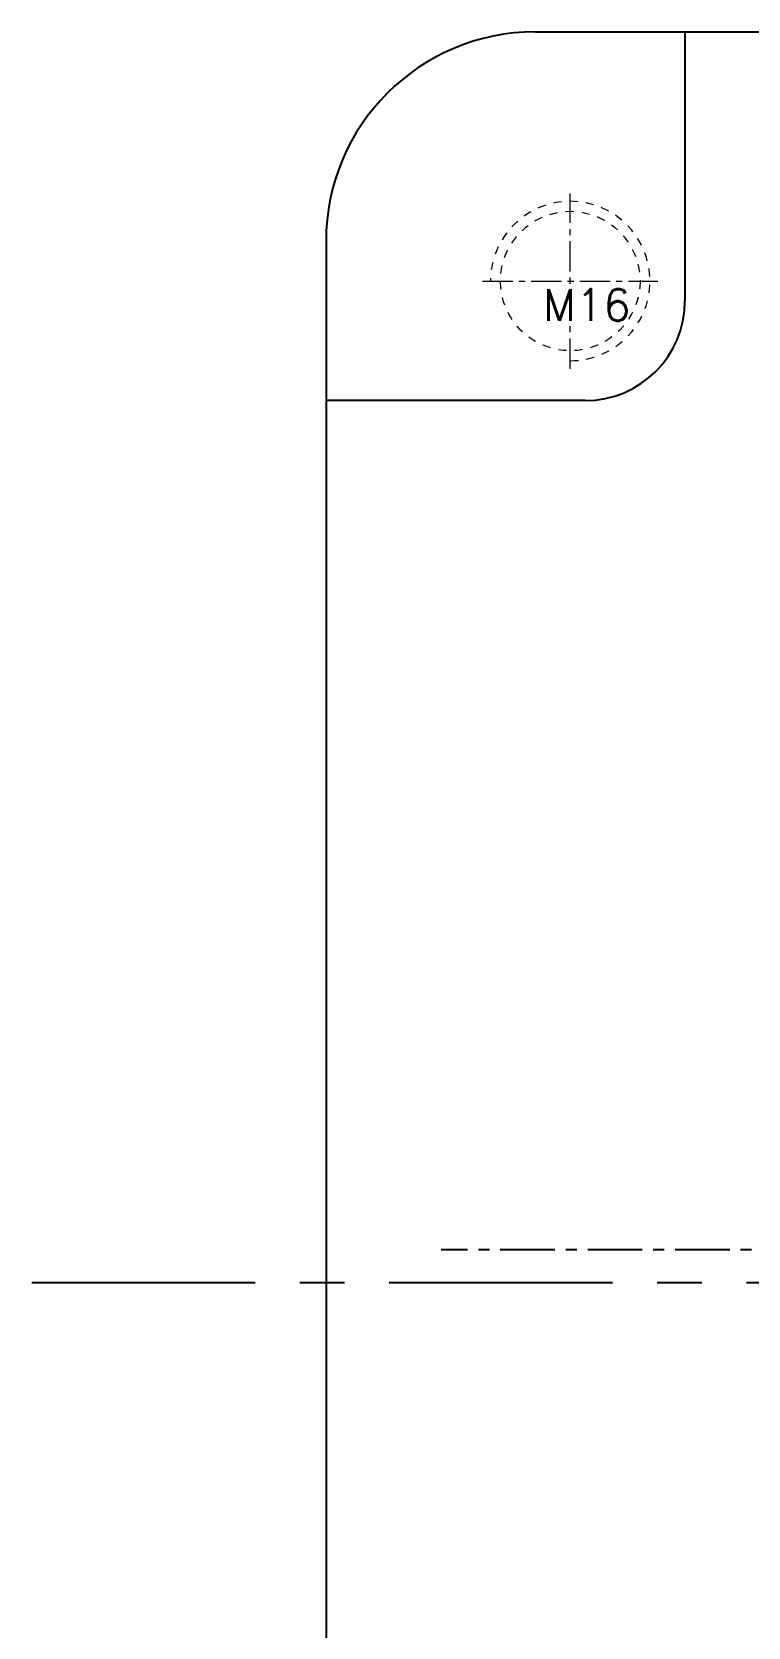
# Model space of a CAD drawing. Header units: millimetres. Extents: x 564 to 2602, y -1989 to 1042.
# Drawn here: x 598.8 to 670.6, y -341.8 to -181.7 of the extents above; entities that cross this region are included whole.
import ezdxf

# ---------------------------------------------------------------- set-up
doc = ezdxf.new("R2010")
doc.units = ezdxf.units.MM
doc.header["$LTSCALE"] = 16.335
doc.linetypes.add('CENTER', pattern=[0.6, 0.375, -0.075, 0.075, -0.075])
doc.linetypes.add('HIDDEN', pattern=[0.2, 0.1, -0.1])
doc.layers.get('0').update_dxf_attribs({"linetype": 'CONTINUOUS'})
doc.layers.add('screw', color=33, linetype='CONTINUOUS', lineweight=13)
doc.styles.add('TXT', font='txt.shx', dxfattribs={"bigfont": 'gbcbig.shx'})

# ---------------------------------------------------------------- blocks, each defined once
blk = doc.blocks.new('screw_m16_g')
at = {"layer": 'screw', "color": 1, "linetype": 'CENTER', "ltscale": 0.497582}
for p, q in [((0, -8.8), (0, 8.8)), ((-8.8, 0), (8.8, 0))]:
    blk.add_line(p, q, dxfattribs=at)
at = {"layer": 'screw', "color": 33, "linetype": 'HIDDEN', "ltscale": 0.497582}
blk.add_circle((0, 0), 7, dxfattribs=at)
at = {"layer": 'screw', "color": 92, "linetype": 'HIDDEN', "ltscale": 0.497582}
blk.add_arc((0, 0), 8, 270, 180, dxfattribs=at)
at = {"layer": 'screw', "color": 6, "style": 'TXT'}
blk.add_text('M16', height=3.2, dxfattribs=at).set_placement((-2.72, -4))

msp = doc.modelspace()

# ---------------------------------------------------------------- linework, layer by layer
for p, q in [((649.256, -181.716), (922.256, -181.716)), ((664.256, -181.716), (664.256, -208.716)), ((628.256, -202.716), (628.256, -411.716)), ((654.256, -218.716), (628.256, -218.716))]:
    msp.add_line(p, q)
at = {"color": 1, "linetype": 'CENTER', "ltscale": 0.89432}
msp.add_line((931.703, -303.918), (639.81, -303.918), dxfattribs=at)
at = {"color": 1, "linetype": 'CENTER', "ltscale": 3.657227}
msp.add_line((598.756, -307.216), (972.756, -307.216), dxfattribs=at)
for centre, radius, start, end in [((649.256, -202.716), 21, 90, 180), ((654.256, -208.716), 10, 270, 0)]:
    msp.add_arc(centre, radius, start, end)

# ---------------------------------------------------------------- block references
at = {"layer": 'screw'}
msp.add_blockref('screw_m16_g', (652.756, -206.716), dxfattribs=at)

doc.saveas('drawing.dxf')
